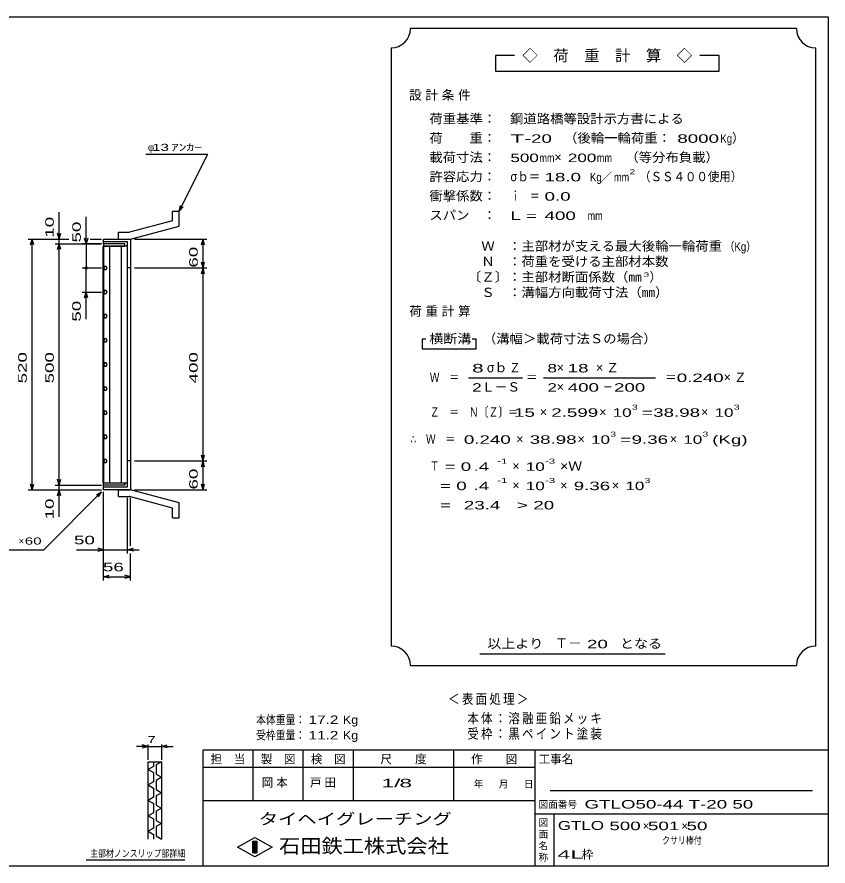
# Model space of a CAD drawing. Units: millimetres, scale not verified. Extents: x -1456 to 1385, y -1026 to 843.
# Drawn here: x -296 to 1385, y -917 to 843 of the extents above; entities that cross this region are included whole.
import ezdxf
from ezdxf.enums import TextEntityAlignment as Align

# ---------------------------------------------------------------- set-up
doc = ezdxf.new("R2010")
doc.units = ezdxf.units.MM
doc.header["$LTSCALE"] = 8
for name, color, linetype, lineweight in [('0_2', 150, 'Continuous', 25), ('16', 3, 'Continuous', 25), ('19', 6, 'Continuous', 25), ('22', 4, 'Continuous', 25), ('24', 2, 'Continuous', 25), ('32', 4, 'Continuous', 25)]:
    doc.layers.add(name, color=color, linetype=linetype, lineweight=lineweight)
doc.styles.add('ベクトル', font='')
doc.styles.get('ベクトル').set_extended_font_data('ベクトル')

msp = doc.modelspace()

# ---------------------------------------------------------------- linework, layer by layer
at = {"layer": '0_2'}
for p, q in [((-1383.2, 842.8), (1384.8, 842.8)), ((1384.8, 842.8), (1384.8, -917.2)), ((1384.8, -677.2), (88.8, -677.2)), ((88.8, -677.2), (88.8, -917.2)), ((192.8, -677.2), (192.8, -781.2)), ((296.8, -781.2), (296.8, -677.2)), ((400.8, -677.2), (400.8, -781.2)), ((608.8, -781.2), (608.8, -677.2)), ((776.8, -677.2), (776.8, -917.2)), ((776.8, -713.2), (88.8, -713.2)), ((1352.8, -761.2), (808.8, -761.2)), ((88.8, -781.2), (776.8, -781.2)), ((776.8, -809.2), (1384.8, -809.2)), ((816.8, -917.2), (816.8, -809.2)), ((160.8, -878), (196.8, -858)), ((196.8, -858), (232.8, -878)), ((196.8, -898), (160.8, -878)), ((192.8, -866), (200.8, -866)), ((192.8, -890), (192.8, -866)), ((192.8, -866), (194.4, -866)), ((194.4, -866), (194.4, -890)), ((196, -890), (196, -866)), ((196, -866), (197.6, -866)), ((232.8, -878), (196.8, -898)), ((197.6, -866), (197.6, -890)), ((199.2, -890), (199.2, -866)), ((199.2, -866), (200.8, -866)), ((200.8, -866), (200.8, -890)), ((200.8, -866), (200.8, -890)), ((200.8, -890), (192.8, -890)), ((194.4, -890), (196, -890)), ((197.6, -890), (199.2, -890)), ((1384.8, -917.2), (-1383.2, -917.2))]:
    msp.add_line(p, q, dxfattribs=at)
at = {"layer": '16'}
for p, q in [((-73, 372.5), (-117, 372.5)), ((-117, 372.5), (-117, 368)), ((-73, 368), (-73, 372.5)), ((-117.7, -123), (-117.7, 368)), ((-117.7, 368), (-117, 368)), ((-117, 368), (-73, 368)), ((-117, 368), (-117, -123)), ((-67, 368), (-117, 368)), ((-104.5, 368), (-104.5, -123)), ((-79.5, -123), (-79.5, 368)), ((-67, -123), (-67, 368)), ((-115.146, 325.735), (-117, 322.475)), ((-117, 322.475), (-115.104, 319.24)), ((-111.396, 325.76), (-115.146, 325.735)), ((-115.104, 319.24), (-111.354, 319.265)), ((-109.5, 322.5), (-111.396, 325.76)), ((-111.354, 319.265), (-109.5, 322.525)), ((-115.146, 275.735), (-117, 272.475)), ((-117, 272.475), (-115.104, 269.24)), ((-111.396, 275.76), (-115.146, 275.735)), ((-115.104, 269.24), (-111.354, 269.265)), ((-109.5, 272.5), (-111.396, 275.76)), ((-111.354, 269.265), (-109.5, 272.525)), ((-115.146, 225.735), (-117, 222.475)), ((-117, 222.475), (-115.104, 219.24)), ((-111.396, 225.76), (-115.146, 225.735)), ((-115.104, 219.24), (-111.354, 219.265)), ((-109.5, 222.5), (-111.396, 225.76)), ((-111.354, 219.265), (-109.5, 222.525)), ((-115.146, 175.735), (-117, 172.475)), ((-117, 172.475), (-115.104, 169.24)), ((-111.396, 175.76), (-115.146, 175.735)), ((-115.104, 169.24), (-111.354, 169.265)), ((-109.5, 172.5), (-111.396, 175.76)), ((-111.354, 169.265), (-109.5, 172.525)), ((-115.146, 125.735), (-117, 122.475)), ((-111.396, 125.76), (-115.146, 125.735)), ((-109.5, 122.5), (-111.396, 125.76)), ((-117, 122.475), (-115.104, 119.24)), ((-115.104, 119.24), (-111.354, 119.265)), ((-111.354, 119.265), (-109.5, 122.525)), ((-115.146, 75.735), (-117, 72.475)), ((-117, 72.475), (-115.104, 69.24)), ((-111.396, 75.76), (-115.146, 75.735)), ((-109.5, 72.5), (-111.396, 75.76)), ((-111.354, 69.265), (-109.5, 72.525)), ((-115.104, 69.24), (-111.354, 69.265)), ((-115.146, 25.735), (-117, 22.475)), ((-117, 22.475), (-115.104, 19.24)), ((-111.396, 25.76), (-115.146, 25.735)), ((-115.104, 19.24), (-111.354, 19.265)), ((-109.5, 22.5), (-111.396, 25.76)), ((-111.354, 19.265), (-109.5, 22.525)), ((-115.146, -24.265), (-117, -27.525)), ((-117, -27.525), (-115.104, -30.76)), ((-111.396, -24.24), (-115.146, -24.265)), ((-115.104, -30.76), (-111.354, -30.735)), ((-109.5, -27.5), (-111.396, -24.24)), ((-111.354, -30.735), (-109.5, -27.475)), ((-115.146, -74.265), (-117, -77.525)), ((-117, -77.525), (-115.104, -80.76)), ((-111.396, -74.24), (-115.146, -74.265)), ((-115.104, -80.76), (-111.354, -80.735)), ((-109.5, -77.5), (-111.396, -74.24)), ((-111.354, -80.735), (-109.5, -77.475)), ((-117, -123), (-117.7, -123)), ((-117, -123), (-73, -123)), ((-117, -127.5), (-117, -123)), ((-117, -123), (-67, -123)), ((-73, -123), (-73, -127.5)), ((-73, -127.5), (-117, -127.5))]:
    msp.add_line(p, q, dxfattribs=at)
at = {"layer": '19'}
for p, q in [((26, 440.5), (40, 440.5)), ((26, 420.5), (26, 440.5)), ((40, 409.5), (40, 440.5)), ((26, 420.5), (-63, 396.5)), ((-61, 382.5), (40, 409.5)), ((-86, 396.5), (-63, 396.5)), ((-86, 382.5), (-86, 396.5)), ((-117, 372.5), (-117, 382.5)), ((-117, 382.5), (-62, 382.5)), ((-67, 376.5), (-117, 376.5)), ((-86, 382.5), (-61, 382.5)), ((-67, -131.5), (-67, 376.5)), ((-62, 382.5), (-61, 381.5)), ((-61, 381.5), (-61, -136.5)), ((-61, 322.5), (-67, 322.5)), ((-61, -77.5), (-67, -77.5)), ((-117, -137.5), (-117, -127.5)), ((-117, -131.5), (-67, -131.5)), ((-62, -137.5), (-117, -137.5)), ((-86, -137.5), (-61, -137.5)), ((-86, -151.5), (-86, -137.5)), ((-61, -136.5), (-62, -137.5)), ((40, -164.5), (-61, -137.5)), ((-86, -151.5), (-63, -151.5)), ((26, -175.5), (-63, -151.5)), ((26, -195.5), (26, -175.5)), ((40, -195.5), (40, -164.5)), ((26, -195.5), (40, -195.5))]:
    msp.add_line(p, q, dxfattribs=at)
at = {"layer": '22'}
for p, q in [((-29, 558.5), (99, 558.5)), ((40, 440.5), (99, 558.5)), ((40, 440.5), (42.4, 452.18)), ((40, 440.5), (48, 449.3)), ((-209, 382.5), (-209, 438.5)), ((-153, 372.5), (-153, 428.5)), ((-209, 382.5), (-212.2, 394.5)), ((-209, 382.5), (-205.8, 394.5)), ((-273, 382.5), (-189, 382.5)), ((-268.2, 370.5), (-265, 382.5)), ((-261.8, 370.5), (-265, 382.5)), ((-265, -137.5), (-265, 382.5)), ((-217, 382.5), (-189, 382.5)), ((-217, 372.5), (-121, 372.5)), ((-212.2, 360.5), (-209, 372.5)), ((-209, 372.5), (-209, 382.5)), ((-205.8, 360.5), (-209, 372.5)), ((-209, -127.5), (-209, 372.5)), ((-121, 372.5), (-161, 372.5)), ((-153, 372.5), (-156.2, 384.5)), ((-149.8, 384.5), (-153, 372.5)), ((-153, 372.5), (-153, 322.5)), ((-145, 382.5), (-121, 382.5)), ((-145, 382.5), (-121, 382.5)), ((-53, 382.5), (97.4, 382.5)), ((86.2, 370.5), (89.4, 382.5)), ((92.6, 370.5), (89.4, 382.5)), ((89.4, 322.5), (89.4, 382.5)), ((89.4, 322.5), (86.2, 334.5)), ((89.4, 322.5), (92.6, 334.5)), ((-161, 322.5), (-121, 322.5)), ((-153, 272.5), (-153, 322.5)), ((-53, 322.5), (97.4, 322.5)), ((86.2, 310.5), (89.4, 322.5)), ((92.6, 310.5), (89.4, 322.5)), ((89.4, -77.5), (89.4, 322.5)), ((-161, 272.5), (-121, 272.5)), ((-156.2, 260.5), (-153, 272.5)), ((-149.8, 260.5), (-153, 272.5)), ((-153, 216.5), (-153, 272.5)), ((89.4, -77.5), (86.2, -65.5)), ((89.4, -77.5), (92.6, -65.5)), ((-53, -77.5), (97.4, -77.5)), ((86.2, -89.5), (89.4, -77.5)), ((92.6, -89.5), (89.4, -77.5)), ((89.4, -137.5), (89.4, -77.5)), ((-209, -127.5), (-212.2, -115.5)), ((-209, -127.5), (-205.8, -115.5)), ((-273, -137.5), (-121, -137.5)), ((-265, -137.5), (-268.2, -125.5)), ((-265, -137.5), (-261.8, -125.5)), ((-217, -127.5), (-121, -127.5)), ((-217, -137.5), (-121, -137.5)), ((-212.2, -149.5), (-209, -137.5)), ((-209, -137.5), (-209, -127.5)), ((-205.8, -149.5), (-209, -137.5)), ((-209, -193.5), (-209, -137.5)), ((-53, -137.5), (97.4, -137.5)), ((89.4, -137.5), (86.2, -125.5)), ((89.4, -137.5), (92.6, -125.5)), ((-241, -261.5), (-121, -141.5)), ((-131.4, -147.9), (-121, -141.5)), ((-127.4, -151.9), (-121, -141.5)), ((-117, -269.5), (-117, -141.5)), ((-117, -325.5), (-117, -141.5)), ((-67, -269.5), (-67, -153.696)), ((-61, -253.5), (-61, -153.696)), ((-401, -261.5), (-241, -261.5)), ((-173, -261.5), (-117, -261.5)), ((-117, -261.5), (-129, -258.3)), ((-129, -264.7), (-117, -261.5)), ((-117, -261.5), (-67, -261.5)), ((-67, -261.5), (-55, -258.3)), ((-55, -264.7), (-67, -261.5)), ((-67, -261.5), (-43, -261.5)), ((-61, -325.5), (-61, -269.5)), ((-117, -317.5), (-105, -314.3)), ((-61, -317.5), (-73, -314.3)), ((-105, -320.7), (-117, -317.5)), ((-117, -317.5), (-61, -317.5)), ((-73, -320.7), (-61, -317.5))]:
    msp.add_line(p, q, dxfattribs=at)
msp.add_circle((-153, 322.5), 2.4, dxfattribs=at)
at = {"layer": '24', "color": 4}
for p, q in [((1319.2, 818.8), (519.2, 818.8)), ((479.2, 778.8), (479.2, -461.2)), ((1359.2, -461.2), (1359.2, 778.8)), ((735.2, 762.8), (695.2, 762.8)), ((695.2, 762.8), (695.2, 730.8)), ((1159.2, 762.8), (1119.2, 762.8)), ((1159.2, 730.8), (1159.2, 762.8)), ((695.2, 730.8), (1159.2, 730.8)), ((551.2, 174.8), (543.2, 174.8)), ((543.2, 174.8), (543.2, 154.8)), ((655.2, 174.8), (647.2, 174.8)), ((655.2, 154.8), (655.2, 174.8)), ((543.2, 154.8), (655.2, 154.8)), ((639.2, 94.8), (751.2, 94.8)), ((795.2, 94.8), (1027.2, 94.8)), ((663.2, -477.2), (1047.2, -477.2)), ((519.2, -501.2), (1319.2, -501.2))]:
    msp.add_line(p, q, dxfattribs=at)
for centre, start, end in [((479.2, 818.8), 270, 0), ((1359.2, 818.8), 180, 270), ((479.2, -501.2), 0, 90), ((1359.2, -501.2), 90, 180)]:
    msp.add_arc(centre, 40, start, end, dxfattribs=at)
at = {"layer": '32'}
for p, q in [((-24.8, -669.2), (-36.8, -666)), ((-24.8, -697.2), (-24.8, -665.2)), ((3.2, -665.2), (3.2, -697.2)), ((3.2, -669.2), (15.2, -666)), ((-24.8, -669.2), (-48.8, -669.2)), ((-36.8, -672.4), (-24.8, -669.2)), ((-24.8, -669.2), (3.2, -669.2)), ((15.2, -672.4), (3.2, -669.2)), ((3.2, -669.2), (27.2, -669.2)), ((-24.8, -701.2), (3.2, -701.2)), ((-24.8, -861.2), (-24.8, -701.2)), ((-13.6, -701.2), (-13.6, -710.8)), ((3.2, -701.2), (-8, -707.6)), ((3.2, -701.2), (3.2, -861.2)), ((-13.6, -710.8), (-24.8, -717.2)), ((-24.8, -717.2), (-13.6, -723.6)), ((-8, -707.6), (-8, -726.8)), ((-13.6, -723.6), (-13.6, -742.8)), ((-8, -726.8), (3.2, -733.2)), ((3.2, -733.2), (-8, -739.6)), ((-13.6, -742.8), (-24.8, -749.2)), ((-24.8, -749.2), (-13.6, -755.6)), ((-13.6, -755.6), (-13.6, -774.8)), ((-8, -739.6), (-8, -758.8)), ((-8, -758.8), (3.2, -765.2)), ((3.2, -765.2), (-8, -771.6)), ((-8, -771.6), (-8, -790.8)), ((-13.6, -774.8), (-24.8, -781.2)), ((-24.8, -781.2), (-13.6, -787.6)), ((-13.6, -787.6), (-13.6, -806.8)), ((-8, -790.8), (3.2, -797.2)), ((-13.6, -806.8), (-24.8, -813.2)), ((3.2, -797.2), (-8, -803.6)), ((-8, -803.6), (-8, -822.8)), ((-24.8, -813.2), (-13.6, -819.6)), ((-13.6, -819.6), (-13.6, -838.8)), ((-8, -822.8), (3.2, -829.2)), ((-13.6, -838.8), (-24.8, -845.2)), ((3.2, -829.2), (-8, -835.6)), ((-8, -835.6), (-8, -854.8)), ((-24.8, -845.2), (-13.6, -851.6)), ((-13.6, -851.6), (-13.6, -861.2)), ((-8, -854.8), (3.2, -861.2)), ((51.2, -905.2), (-152.8, -905.2))]:
    msp.add_line(p, q, dxfattribs=at)

# ---------------------------------------------------------------- texts
at = {"layer": '0_2', "style": 'ベクトル'}
for s, height, p in [('担\u3000当', 17.6, (104.8, -695.6)), ('製\u3000図', 17.6, (208.8, -695.6)), ('検\u3000図', 17.6, (312.8, -695.6)), ('尺\u3000\u3000度', 17.6, (456.8, -695.6)), ('作\u3000\u3000図', 17.6, (644.8, -695.6)), ('工事名', 17.6, (784.8, -695.6)), ('年', 14.66, (650.4, -747.2)), ('月', 14.66, (702.4, -747.2)), ('日', 14.66, (754.4, -747.2)), ('図面番号', 14.66, (784.8, -789.6)), ('図', 14.66, (784.8, -827.2)), ('面', 14.66, (784.8, -851.2)), ('名', 14.66, (784.8, -875.2)), ('称', 14.66, (784.8, -899.2))]:
    msp.add_text(s, height=height, dxfattribs=at).set_placement(p, align=Align.MIDDLE_LEFT)
at = {"layer": '0_2', "color": 222, "style": 'ベクトル'}
for s, height, width, p in [('タイヘイグレーチング', 23.46, 1.25, (204.8, -819.6)), ('石田鉄工株式会社', 29.33, 1.1, (246.8, -875.6))]:
    msp.add_text(s, height=height, dxfattribs=dict(at, width=width)).set_placement(p, align=Align.MIDDLE_LEFT)
at = {"layer": '22', "color": 2, "style": 'ベクトル'}
for s, height, p in [('φ', 14.66, (-25, 572.5)), ('×', 14.66, (-293, -243.5)), ('×', 17.6, (1000.8, -834)), ('×', 17.6, (1080.8, -834)), ('枠', 17.6, (874.4, -893.2))]:
    msp.add_text(s, height=height, dxfattribs=at).set_placement(p, align=Align.MIDDLE_LEFT)
for s, height, width, p in [(' 13 ', 14.66, 1.6, (-25, 572.5)), ('ｱﾝｶｰ', 14.66, 1.6, (23, 572.5)), (' 60 ', 14.66, 1.6, (-289, -243.5)), (' 50 ', 17.6, 1.65, (-189, -241.5)), (' 56 ', 17.6, 1.65, (-129, -297.5)), ('本体重量：', 17.6, 0.85, (199.2, -614)), (' 17.2', 17.6, 1.35, (299.2, -614)), ('Kg', 17.6, 1.1, (379.2, -614)), ('受枠重量：', 17.6, 0.85, (199.2, -646)), (' 11.2', 17.6, 1.35, (299.2, -646)), ('Kg', 17.6, 1.1, (379.2, -646)), ('1/', 17.6, 2, (459.2, -745.2)), (' 8 ', 17.6, 2, (483.2, -745.2)), ('GTLO50-44 T-20 50           ', 17.6, 1.65, (880, -789.2)), ('GTLO', 18.77, 1.4, (824.8, -833.2)), (' 500 ', 17.6, 1.65, (920.8, -834)), (' 501 ', 17.6, 1.65, (1000.8, -834)), (' 50 ', 17.6, 1.65, (1080.8, -834)), ('クサリ棒付', 14.66, 0.8, (1040.8, -864)), ('4L', 17.6, 2.05, (824, -893.2))]:
    msp.add_text(s, height=height, dxfattribs=dict(at, width=width)).set_placement(p, align=Align.MIDDLE_LEFT)
at = {"layer": '22', "color": 2, "style": 'ベクトル', "width": 1.65}
for s, p in [(' 10 ', (-229, 374.5)), (' 50 ', (-173, 364.5)), (' 60 ', (69.4, 312.5)), (' 50 ', (-173, 200.5)), (' 520 ', (-285, 72.5)), (' 500 ', (-229, 72.5)), (' 400 ', (69.4, 72.5)), (' 60 ', (69.4, -147.5)), (' 10 ', (-229, -209.5))]:
    msp.add_text(s, height=17.6, rotation=90, dxfattribs=at).set_placement(p, align=Align.MIDDLE_LEFT)
at = {"layer": '22', "color": 2, "attachment_point": 4, "style": 'ベクトル'}
for s, insert, char_height in [('\\T1.2;\\W0.85;＜表面処理＞', (597.2, -572), 20.53), ('\\T1.19;\\W0.85;本体：溶融亜鉛メッキ', (637.2, -612), 20.53), ('\\T1.19;\\W0.85;受枠：黒ペイント塗装', (637.2, -644), 20.53), ('\\T1.25;岡本', (210.8, -745.2), 17.6), ('\\T1.25;戸田', (310.8, -745.2), 17.6)]:
    msp.add_mtext(s, dxfattribs=dict(at, insert=insert, char_height=char_height))
at = {"layer": '24', "style": 'ベクトル'}
for s, height, p in [('◇\u3000荷\u3000重\u3000計\u3000算\u3000◇', 23.46, (751.2, 762.8)), ('）', 19.35, (1185.6, 592)), ('×', 19.35, (817.6, 552)), ('／', 17.6, (913.2, 510.8)), ('）', 19.35, (1014.4, 304)), ('σｂ', 19.35, (677.6, 116)), ('×', 19.35, (822.4, 116)), ('Ｌ－Ｓ', 19.35, (667.2, 76)), ('×', 19.35, (822.4, 76)), ('×', 19.35, (787.2, 24)), ('×', 19.35, (910.4, 24)), ('×', 19.35, (1121.6, 24)), ('×', 19.35, (738.4, -32)), ('×', 19.35, (865.6, -32)), ('×', 19.35, (1056.8, -32)), ('×', 19.35, (730.4, -88)), ('×', 19.35, (730.4, -128)), ('×', 19.35, (829.6, -128)), ('×', 19.35, (936.8, -128)), ('Ｔ－', 20.53, (818.4, -455.2))]:
    msp.add_text(s, height=height, dxfattribs=at).set_placement(p, align=Align.MIDDLE_LEFT)
for s, height, width, p in [('荷重基準：\u3000', 19.35, 1.05, (558.4, 632)), ('鋼道路橋等設計示方書による', 19.35, 1.05, (725.6, 632)), ('荷\u3000\u3000重：\u3000', 19.35, 1.05, (558.4, 592)), ('T-', 17.6, 2, (726.4, 590.8)), (' 20 ', 17.6, 1.65, (758.4, 590.8)), ('（後輪一輪荷重：', 19.35, 1.05, (837.6, 592)), (' 8000', 17.6, 1.65, (1061.6, 590.8)), ('Kg', 17.6, 0.85, (1161.6, 590.8)), ('載荷寸法：\u3000', 19.35, 1.05, (558.4, 552)), ('\u3000（等分布負載）', 19.35, 1.05, (936.8, 552)), ('500', 17.6, 1.5, (726.4, 550.8)), ('mm', 17.6, 0.8, (786.4, 550.8)), ('200', 17.6, 1.5, (845.6, 550.8)), ('mm', 17.6, 0.8, (905.6, 550.8)), ('許容応力：\u3000', 19.35, 1.05, (558.4, 512)), ('σｂ＝', 19.35, 0.9, (726.4, 512)), (' 18.0', 17.6, 1.65, (786.4, 510.8)), ('Kg', 17.6, 0.85, (891.2, 510.8)), ('mm', 17.6, 0.8, (941.2, 510.8)), ('2', 10.56, 1.5, (973.2, 522)), ('（ＳＳ４００使用）', 19.35, 0.9, (993.2, 512)), ('衝撃係数：\u3000', 19.35, 1.05, (558.4, 472)), ('ｉ\u3000＝', 19.35, 0.75, (726.4, 472)), (' 0.0', 17.6, 1.65, (786.4, 470.8)), ('スパン\u3000：\u3000', 19.35, 1.05, (558.4, 432)), ('L =', 17.6, 1.65, (726.4, 430.8)), (' 400 ', 17.6, 1.65, (786.4, 430.8)), ('mm', 17.6, 0.8, (886.4, 430.8)), ('\u3000Ｗ\u3000：主部材が支える最大後輪一輪荷重', 19.35, 1.05, (638.4, 368)), ('（Kg）', 17.6, 0.85, (1170.4, 366.8)), ('\u3000Ｎ\u3000：荷重を受ける主部材本数', 19.35, 1.05, (638.4, 336)), ('〔Ｚ〕：主部材断面係数（㎜', 19.35, 1.05, (638.4, 304)), ('3', 8.798, 1.8, (1002.4, 308.8)), ('\u3000Ｓ\u3000：溝幅方向載荷寸法（㎜）', 19.35, 1.05, (638.4, 272)), ('横断溝', 19.35, 1.1, (558.4, 176)), ('\u3000（溝幅＞載荷寸法Ｓの場合）', 19.35, 1.05, (641.6, 176)), ('8', 17.6, 1.8, (647.2, 114.8)), ('Ｚ', 19.35, 0.9, (724, 116)), ('8', 17.6, 1.5, (803.2, 114.8)), (' 18 ', 17.6, 1.65, (834.4, 114.8)), ('Ｗ\u3000＝', 19.35, 0.75, (559.2, 96)), ('＝', 19.35, 0.9, (759.2, 96)), ('＝', 19.35, 0.9, (1047.2, 96)), ('0.240', 17.6, 1.65, (1071.2, 94.8)), ('2', 17.6, 1.5, (647.2, 74.8)), ('2', 17.6, 1.5, (803.2, 74.8)), (' 400 ', 17.6, 1.65, (834.4, 74.8)), ('－', 19.35, 0.75, (918.4, 76)), (' 200 ', 17.6, 1.65, (930.4, 74.8)), ('Ｚ\u3000＝\u3000Ｎ〔Ｚ〕＝', 19.35, 0.75, (559.2, 24)), ('3', 10.56, 1.5, (978.4, 34)), ('3', 10.56, 1.5, (1189.6, 34)), (' 15 ', 17.6, 1.65, (723.2, 22.8)), ('2.599', 17.6, 1.65, (811.2, 22.8)), ('10', 17.6, 1.5, (938.4, 22.8)), ('=', 17.6, 1.7, (998.4, 22.8)), ('38.98', 17.6, 1.65, (1022.4, 22.8)), ('10', 17.6, 1.5, (1149.6, 22.8)), ('3', 10.56, 1.5, (933.6, -22)), ('3', 10.56, 1.5, (1124.8, -22)), ('∴\u3000Ｗ\u3000＝', 19.35, 0.75, (519.2, -32)), (' 0.240', 17.6, 1.65, (619.2, -33.2)), ('38.98', 17.6, 1.65, (766.4, -33.2)), ('10', 17.6, 1.5, (893.6, -33.2)), ('=', 17.6, 1.7, (953.6, -33.2)), ('9.36', 17.6, 1.65, (977.6, -33.2)), ('10', 17.6, 1.5, (1084.8, -33.2)), ('(Kg)', 17.6, 1.65, (1144.8, -33.2)), ('Ｔ', 19.35, 0.75, (559.2, -88)), (' = 0', 17.6, 1.65, (579.2, -89.2)), (' .4 ', 17.6, 1.65, (639.2, -89.2)), ('-1', 10.56, 1.65, (699.2, -78)), ('10', 17.6, 1.5, (758.4, -89.2)), ('-3', 10.56, 1.65, (798.4, -78)), ('×Ｗ', 19.35, 1.1, (829.6, -88)), ('  = 0', 17.6, 1.65, (559.2, -129.2)), (' .4 ', 17.6, 1.65, (639.2, -129.2)), ('-1', 10.56, 1.65, (699.2, -118)), ('10', 17.6, 1.5, (758.4, -129.2)), ('-3', 10.56, 1.65, (798.4, -118)), ('9.36', 17.6, 1.65, (857.6, -129.2)), ('10', 17.6, 1.5, (964.8, -129.2)), ('3', 10.56, 1.5, (1004.8, -118)), ('  =', 17.6, 1.65, (559.2, -169.2)), (' 23.4', 17.6, 1.65, (619.2, -169.2)), ('>', 17.6, 1.7, (739.2, -169.2)), (' 20 ', 17.6, 1.65, (763.2, -169.2)), ('以上より\u3000', 19.35, 1.1, (678.4, -456)), (' 20 ', 17.6, 1.65, (874.4, -457.2)), ('となる', 19.35, 1.1, (953.6, -456))]:
    msp.add_text(s, height=height, dxfattribs=dict(at, width=width)).set_placement(p, align=Align.MIDDLE_LEFT)
at = {"layer": '24', "char_height": 19.35, "attachment_point": 4, "style": 'ベクトル'}
for s, insert in [('\\T1.28;設計条件', (516.4, 680)), ('\\T1.28;荷重計算', (516.4, 232)), ('\\T1.42;×Ｚ', (903.6, 116)), ('\\T1.42;×Ｚ', (1168.4, 96))]:
    msp.add_mtext(s, dxfattribs=dict(at, insert=insert))
at = {"layer": '32', "color": 2, "style": 'ベクトル'}
for s, width, p in [(' 7 ', 1.6, (-34.8, -655.2)), ('主部材ノンスリップ部詳細', 0.8, (-144.8, -891.2))]:
    msp.add_text(s, height=14.66, dxfattribs=dict(at, width=width)).set_placement(p, align=Align.MIDDLE_LEFT)

doc.saveas('drawing.dxf')
